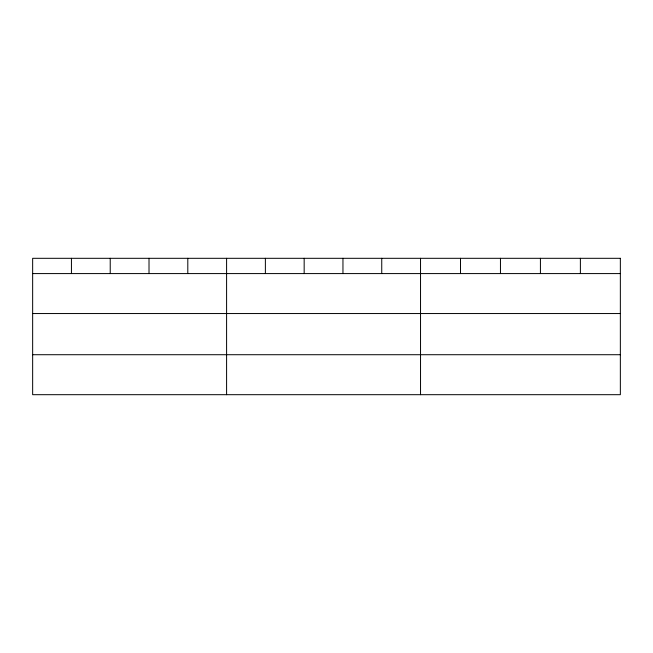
<?xml version="1.0" encoding="UTF-8"?>
<svg xmlns="http://www.w3.org/2000/svg" width="653" height="653" viewBox="0 0 653 653"><rect width="100%" height="100%" fill="white"/><g stroke="black" fill="none" stroke-linecap="round" stroke-linejoin="round"><path stroke-width="0.98" d="M32.65 273.583L620.35 273.583M32.65 313.546L620.35 313.546M32.65 354.718L620.35 354.718M580.386 258.31L580.386 273.583M540.423 258.31L540.423 273.583M500.459 258.31L500.459 273.583M460.496 258.31L460.496 273.583M420.532 258.31L420.532 394.69M381.744 258.31L381.744 273.583M342.956 258.31L342.956 273.583M304.167 258.31L304.167 273.583M265.379 258.31L265.379 273.583M226.591 258.31L226.591 394.69M187.803 258.31L187.803 273.583M149.015 258.31L149.015 273.583M110.226 258.31L110.226 273.583M71.438 258.31L71.438 273.583M620.35 258.31L32.65 258.31L32.65 394.69L620.35 394.69L620.35 258.31"/></g></svg>
